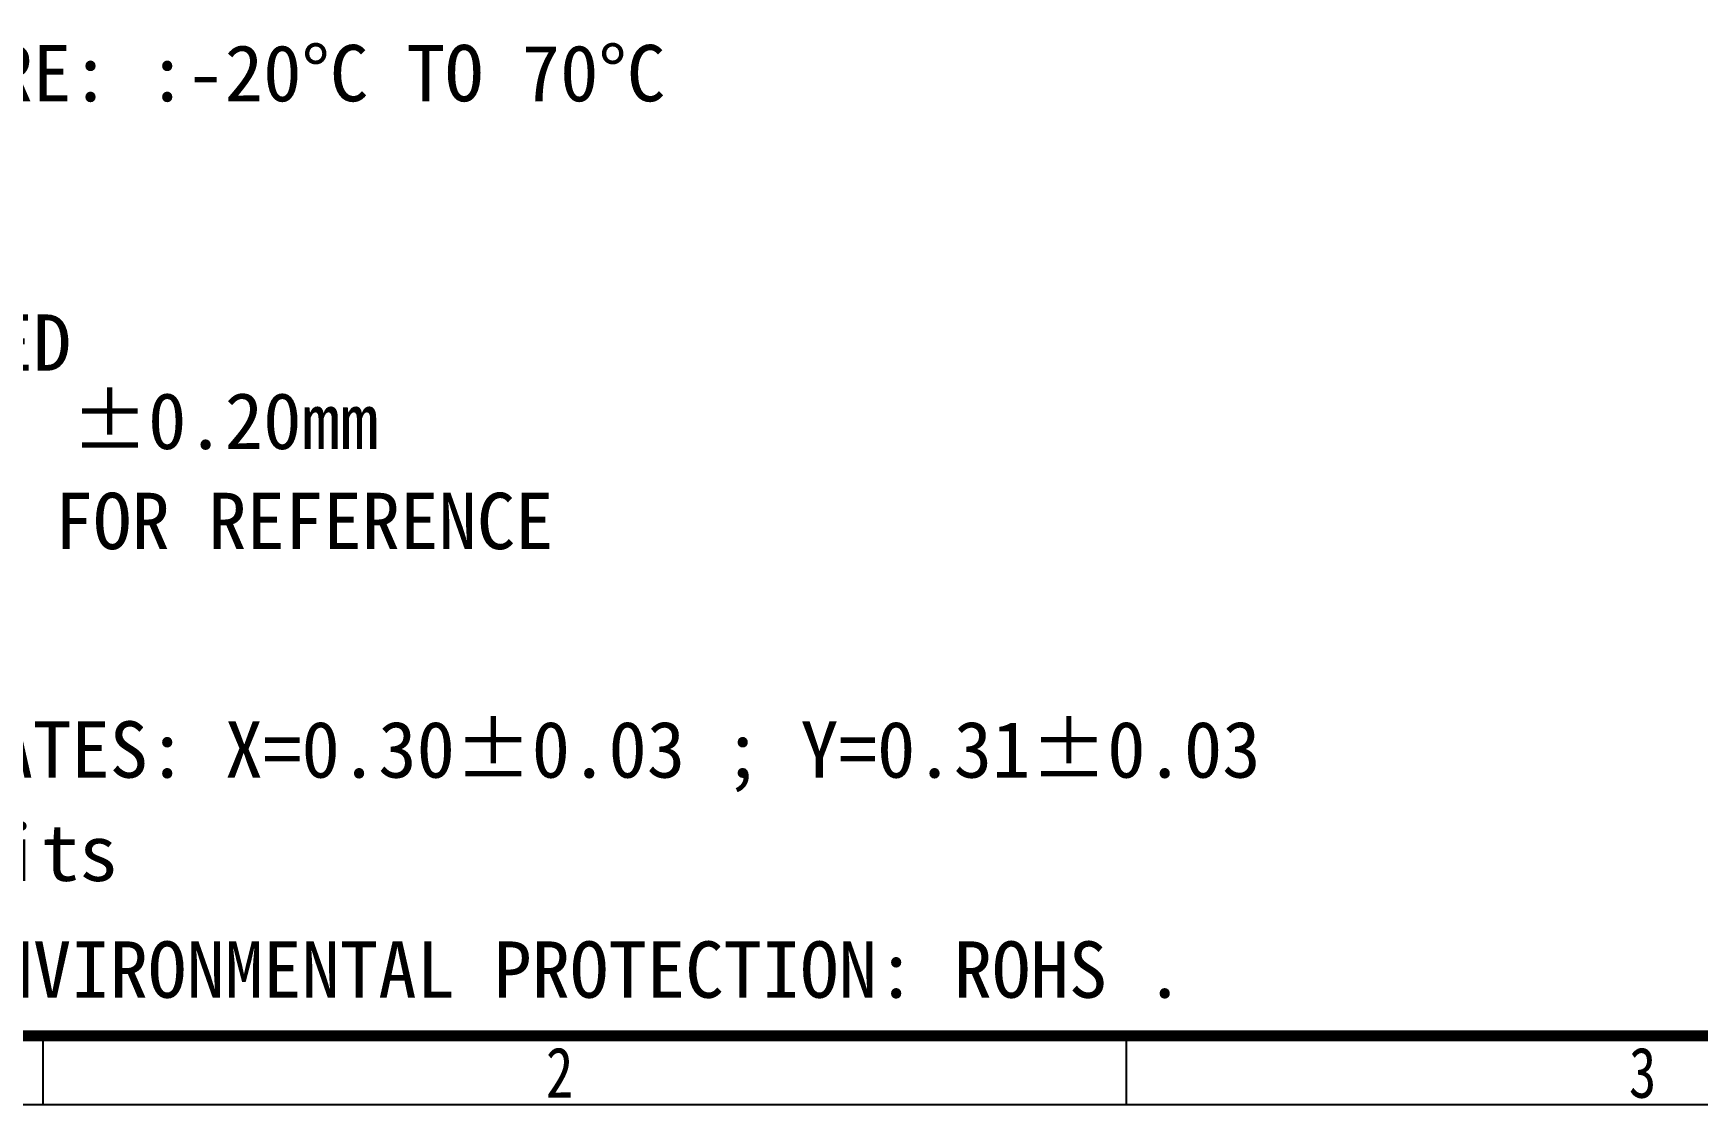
# Model space of a CAD drawing. Header units: inches. Extents: x 265 to 1423, y -753 to -394.
# Drawn here: x 654.9 to 743.8, y -750.8 to -693.6 of the extents above; entities that cross this region are included whole.
import ezdxf

# ---------------------------------------------------------------- set-up
doc = ezdxf.new("R2010")
doc.units = ezdxf.units.IN
doc.header["$LTSCALE"] = 0.909449
doc.header["$MEASUREMENT"] = 0
doc.layers.get('0').update_dxf_attribs({"linetype": 'CONTINUOUS'})
doc.layers.add('图框', color=7, linetype='CONTINUOUS')
doc.styles.get("Standard").update_dxf_attribs({"font": 'txt', "width": 0.8})
doc.styles.add('宋体', font='SimSun.ttf', dxfattribs={"width": 0.8})

msp = doc.modelspace()

# ---------------------------------------------------------------- linework, layer by layer
for p, q in [((655.394, -750.85), (655.394, -747.17)), ((713.299, -750.85), (713.299, -747.17))]:
    msp.add_line(p, q)
msp.add_lwpolyline([(597.49, -505.52), (943.405, -505.52), (943.405, -750.85), (597.49, -750.85), (597.49, -505.52)])
at = {"color": 7, "linetype": 'Continuous', "const_width": 0.595}
msp.add_lwpolyline([(602.679, -747.17), (938.217, -747.17), (938.217, -509.2), (602.679, -509.2)], close=True, dxfattribs=at)

# ---------------------------------------------------------------- texts
at = {"char_height": 2.699, "attachment_point": 1}
for s, insert, width in [('2', (682.265, -747.78), 2.2306), ('3', (740.169, -747.78), 6.02787)]:
    msp.add_mtext(s, dxfattribs=dict(at, insert=insert, width=width))
at = {"layer": '图框', "color": 233, "lineweight": 15, "style": '宋体'}
for s, p in [('2. STORAGE TEMPERATURE: :-20°C TO 70°C', (611.767, -697.212)), ('4. DISPLAY MODE:AMOLED', (611.767, -711.617)), ('5. GENERAL TOLERANCE: ±0.20mm', (611.767, -715.802)), ('  () MEANS DIMENSION FOR REFERENCE', (612.934, -721.152)), ('7. THE COLOR COORDINATES: X=0.30%%P0.03 ; Y=0.31%%P0.03', (611.767, -733.368)), ('Brightness: 700 nits', (618.346, -738.889)), ('8. REQUIREMENTS ON ENVIRONMENTAL PROTECTION: ROHS .', (611.767, -745.133))]:
    msp.add_text(s, height=3.01521, dxfattribs=at).set_placement(p)

doc.saveas('drawing.dxf')
